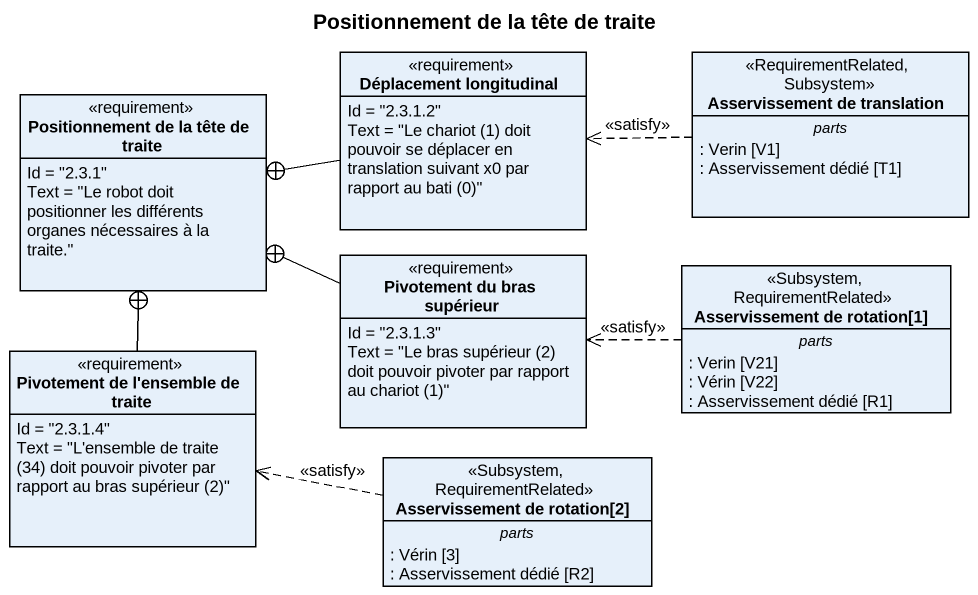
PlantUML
@startuml
title Positionnement de la tête de traite
hide circle
hide empty members
class "Déplacement longitudinal" as Déplacement_longitudinal <<requirement>> {
  Id = "2.3.1.2"
  {field} Text = "Le chariot (1) doit pouvoir se déplacer en translation suivant x0 par rapport au bati (0)"
}
class "Asservissement de translation" as Asservissement_de <<RequirementRelated, Subsystem>> {
  -- parts --
  : Verin [V1]
  : Asservissement dédié [T1]
}
class "Positionnement de la tête de traite" as Positionnement_de_la_tête <<requirement>> {
  Id = "2.3.1"
  Text = "Le robot doit positionner les différents organes nécessaires à la traite."
}
class "Pivotement du bras supérieur" as Pivotement_du_bras_supérieur <<requirement>> {
  Id = "2.3.1.3"
  {field} Text = "Le bras supérieur (2) doit pouvoir pivoter par rapport au chariot (1)"
}
class "Asservissement de rotation[1]" as Asservissement_de_rotation_1 <<Subsystem, RequirementRelated>> {
  -- parts --
  : Verin [V21]
  : Vérin [V22]
  : Asservissement dédié [R1]
}
class "Pivotement de l'ensemble de traite" as Pivotement_de_l_ensemble_de <<requirement>> {
  Id = "2.3.1.4"
  {field} Text = "L'ensemble de traite (34) doit pouvoir pivoter par rapport au bras supérieur (2)"
}
class "Asservissement de rotation[2]" as Asservissement_de_rotation_2 <<Subsystem, RequirementRelated>> {
  -- parts --
  : Vérin [3]
  : Asservissement dédié [R2]
}
Déplacement_longitudinal -left-+ Positionnement_de_la_tête
Asservissement_de .left.> Déplacement_longitudinal : <<satisfy>>
Pivotement_du_bras_supérieur -left-+ Positionnement_de_la_tête
Asservissement_de_rotation_1 .left.> Pivotement_du_bras_supérieur : <<satisfy>>
Pivotement_de_l_ensemble_de -up-+ Positionnement_de_la_tête
Asservissement_de_rotation_2 .left.> Pivotement_de_l_ensemble_de : <<satisfy>>
@enduml
